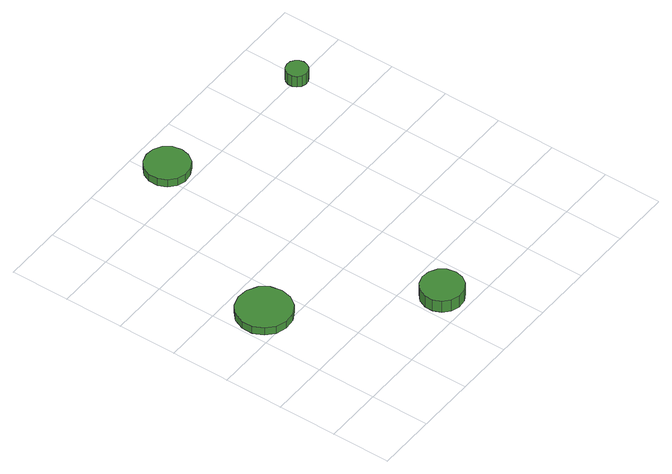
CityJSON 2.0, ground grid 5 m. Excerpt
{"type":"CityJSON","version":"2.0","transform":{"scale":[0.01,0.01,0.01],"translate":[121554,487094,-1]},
"CityObjects":{
"tree1":{"type":"SolitaryVegetationObject","attributes":{"function":"something"},"geometry":[{"type":"MultiSurface","lod":"1","boundaries":[[[0,1,2,3,4,5,6,7,8,9,10,11,12,13,14]],[[15,16,17,18,19,20,21,22,23,24,25,26,27,28,29]],[[0,29,28,1]],[[1,28,27,2]],[[2,27,26,3]],[[3,26,25,4]],[[4,25,24,5]],[[5,24,23,6]],[[6,23,22,7]],[[7,22,21,8]],[[8,21,20,9]],[[9,20,19,10]],[[10,19,18,11]],[[11,18,17,12]],[[12,17,16,13]],[[13,16,15,14]],[[14,15,29,0]]]}]},
"tree2":{"type":"SolitaryVegetationObject","attributes":{"function":"something"},"geometry":[{"type":"MultiSurface","lod":"1","boundaries":[[[30,31,32,33,34,35,36,37,38,39,40,41,42,43,44]],[[45,46,47,48,49,50,51,52,53,54,55,56,57,58,59]],[[30,59,58,31]],[[31,58,57,32]],[[32,57,56,33]],[[33,56,55,34]],[[34,55,54,35]],[[35,54,53,36]],[[36,53,52,37]],[[37,52,51,38]],[[38,51,50,39]],[[39,50,49,40]],[[40,49,48,41]],[[41,48,47,42]],[[42,47,46,43]],[[43,46,45,44]],[[44,45,59,30]]]}]},
"tree3":{"type":"SolitaryVegetationObject","attributes":{"function":"something"},"geometry":[{"type":"MultiSurface","lod":"1","boundaries":[[[60,61,62,63,64,65,66,67,68,69,70,71,72,73,74]],[[75,76,77,78,79,80,81,82,83,84,85,86,87,88,89]],[[60,89,88,61]],[[61,88,87,62]],[[62,87,86,63]],[[63,86,85,64]],[[64,85,84,65]],[[65,84,83,66]],[[66,83,82,67]],[[67,82,81,68]],[[68,81,80,69]],[[69,80,79,70]],[[70,79,78,71]],[[71,78,77,72]],[[72,77,76,73]],[[73,76,75,74]],[[74,75,89,60]]]}]},
"tree4":{"type":"SolitaryVegetationObject","attributes":{"function":"something"},"geometry":[{"type":"MultiSurface","lod":"1","boundaries":[[[90,91,92,93,94,95,96,97,98,99,100,101,102,103,104]],[[105,106,107,108,109,110,111,112,113,114,115,116,117,118,119]],[[90,119,118,91]],[[91,118,117,92]],[[92,117,116,93]],[[93,116,115,94]],[[94,115,114,95]],[[95,114,113,96]],[[96,113,112,97]],[[97,112,111,98]],[[98,111,110,99]],[[99,110,109,100]],[[100,109,108,101]],[[101,108,107,102]],[[102,107,106,103]],[[103,106,105,104]],[[104,105,119,90]]]}]}
},
"vertices":[
[480,1199,130],[460,1292,130],[404,1369,130],[321,1416,130],[227,1426,130],[136,1397,130],[66,1333,130],[27,1246,130],[27,1151,130],[66,1064,130],[136,1000,130],[227,971,130],[321,981,130],[404,1028,130],[460,1105,130],[460,1105,58],[404,1028,58],[321,981,58],[227,971,58],[136,1000,58],[66,1064,58],[27,1151,58],[27,1246,58],[66,1333,58],[136,1397,58],[227,1426,58],[321,1416,58],[404,1369,58],[460,1292,58],[480,1199,58],
[1383,224,173],[1367,296,173],[1324,356,173],[1259,393,173],[1186,401,173],[1115,378,173],[1060,329,173],[1030,261,173],[1030,187,173],[1060,119,173],[1115,70,173],[1186,47,173],[1259,55,173],[1324,92,173],[1367,152,173],[1367,152,58],[1324,92,58],[1259,55,58],[1186,47,58],[1115,70,58],[1060,119,58],[1030,187,58],[1030,261,58],[1060,329,58],[1115,378,58],[1186,401,58],[1259,393,58],[1324,356,58],[1367,296,58],[1383,224,58],
[1278,2717,130],[1262,2793,130],[1217,2856,130],[1149,2894,130],[1072,2902,130],[999,2878,130],[941,2827,130],[910,2756,130],[910,2678,130],[941,2608,130],[999,2556,130],[1072,2532,130],[1149,2540,130],[1217,2579,130],[1262,2641,130],[1262,2641,59],[1217,2579,59],[1149,2540,59],[1072,2532,59],[999,2556,59],[941,2608,59],[910,2678,59],[910,2756,59],[941,2827,59],[999,2878,59],[1072,2902,59],[1149,2894,59],[1217,2856,59],[1262,2793,59],[1278,2717,59],
[2564,2508,167],[2556,2545,167],[2534,2575,167],[2501,2594,167],[2464,2598,167],[2428,2586,167],[2399,2561,167],[2384,2526,167],[2384,2489,167],[2399,2454,167],[2428,2429,167],[2464,2417,167],[2501,2421,167],[2534,2440,167],[2556,2471,167],[2556,2471,59],[2534,2440,59],[2501,2421,59],[2464,2417,59],[2428,2429,59],[2399,2454,59],[2384,2489,59],[2384,2526,59],[2399,2561,59],[2428,2586,59],[2464,2598,59],[2501,2594,59],[2534,2575,59],[2556,2545,59],[2564,2508,59]
]}
